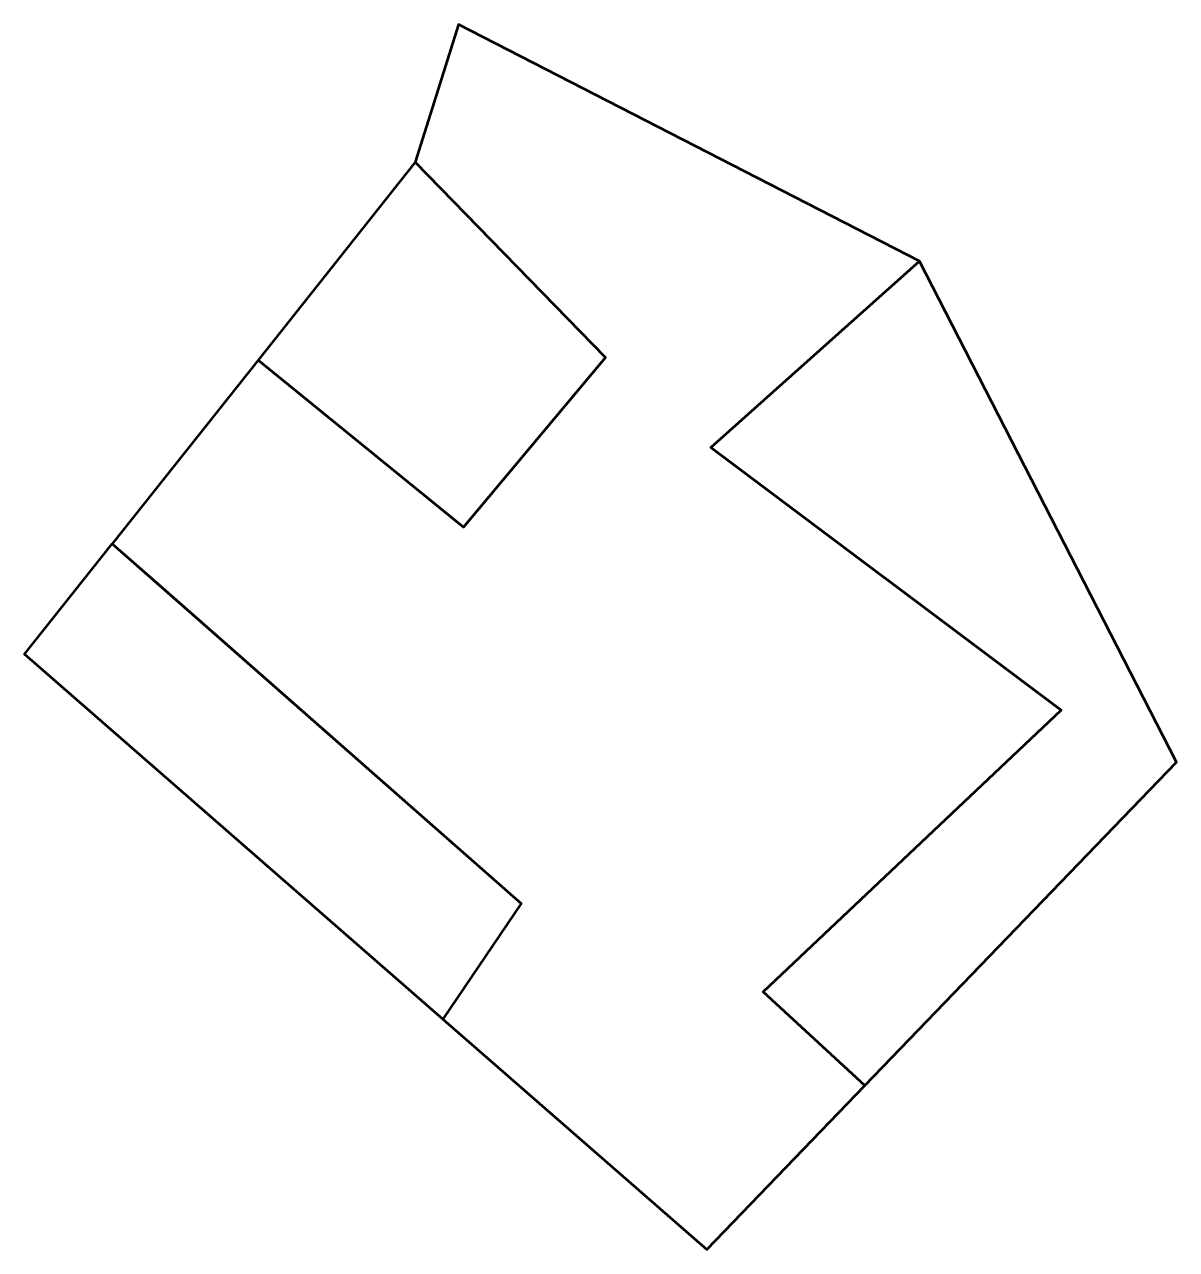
# Model space of a CAD drawing. Header units: metres. Extents: x 807582 to 807677, y 9157446 to 9157547.
import ezdxf

# ---------------------------------------------------------------- set-up
doc = ezdxf.new("R2010")
doc.units = ezdxf.units.M
doc.header["$MEASUREMENT"] = 0
doc.layers.add('2868-21082', color=1, linetype='Continuous')

msp = doc.modelspace()

# ---------------------------------------------------------------- linework, layer by layer
at = {"layer": '2868-21082', "color": 3, "lineweight": 53, "true_color": 0x00ff00}
msp.add_lwpolyline([(807623.27, 9157474.73), (807616.83, 9157465.21), (807638.54, 9157446.28), (807651.54, 9157459.77), (807643.16, 9157467.46), (807667.68, 9157490.63), (807638.87, 9157512.22), (807656.03, 9157527.55), (807618.12, 9157547.01), (807614.55, 9157535.69), (807630.19, 9157519.63), (807618.51, 9157505.69), (807601.63, 9157519.42), (807589.63, 9157504.32), (807593.3, 9157501.09)], close=True, dxfattribs=at)
at = {"layer": '2868-21082', "color": 131, "lineweight": 53, "true_color": 0xbbffff}
for points in [[(807618.51, 9157505.69), (807630.19, 9157519.63), (807614.55, 9157535.69), (807601.63, 9157519.42)], [(807651.54, 9157459.77), (807677.17, 9157486.36), (807656.03, 9157527.55), (807638.87, 9157512.22), (807667.68, 9157490.63), (807643.16, 9157467.46)], [(807589.63, 9157504.32), (807623.27, 9157474.73), (807616.83, 9157465.21), (807582.4, 9157495.23)]]:
    msp.add_lwpolyline(points, close=True, dxfattribs=at)

doc.saveas('drawing.dxf')
